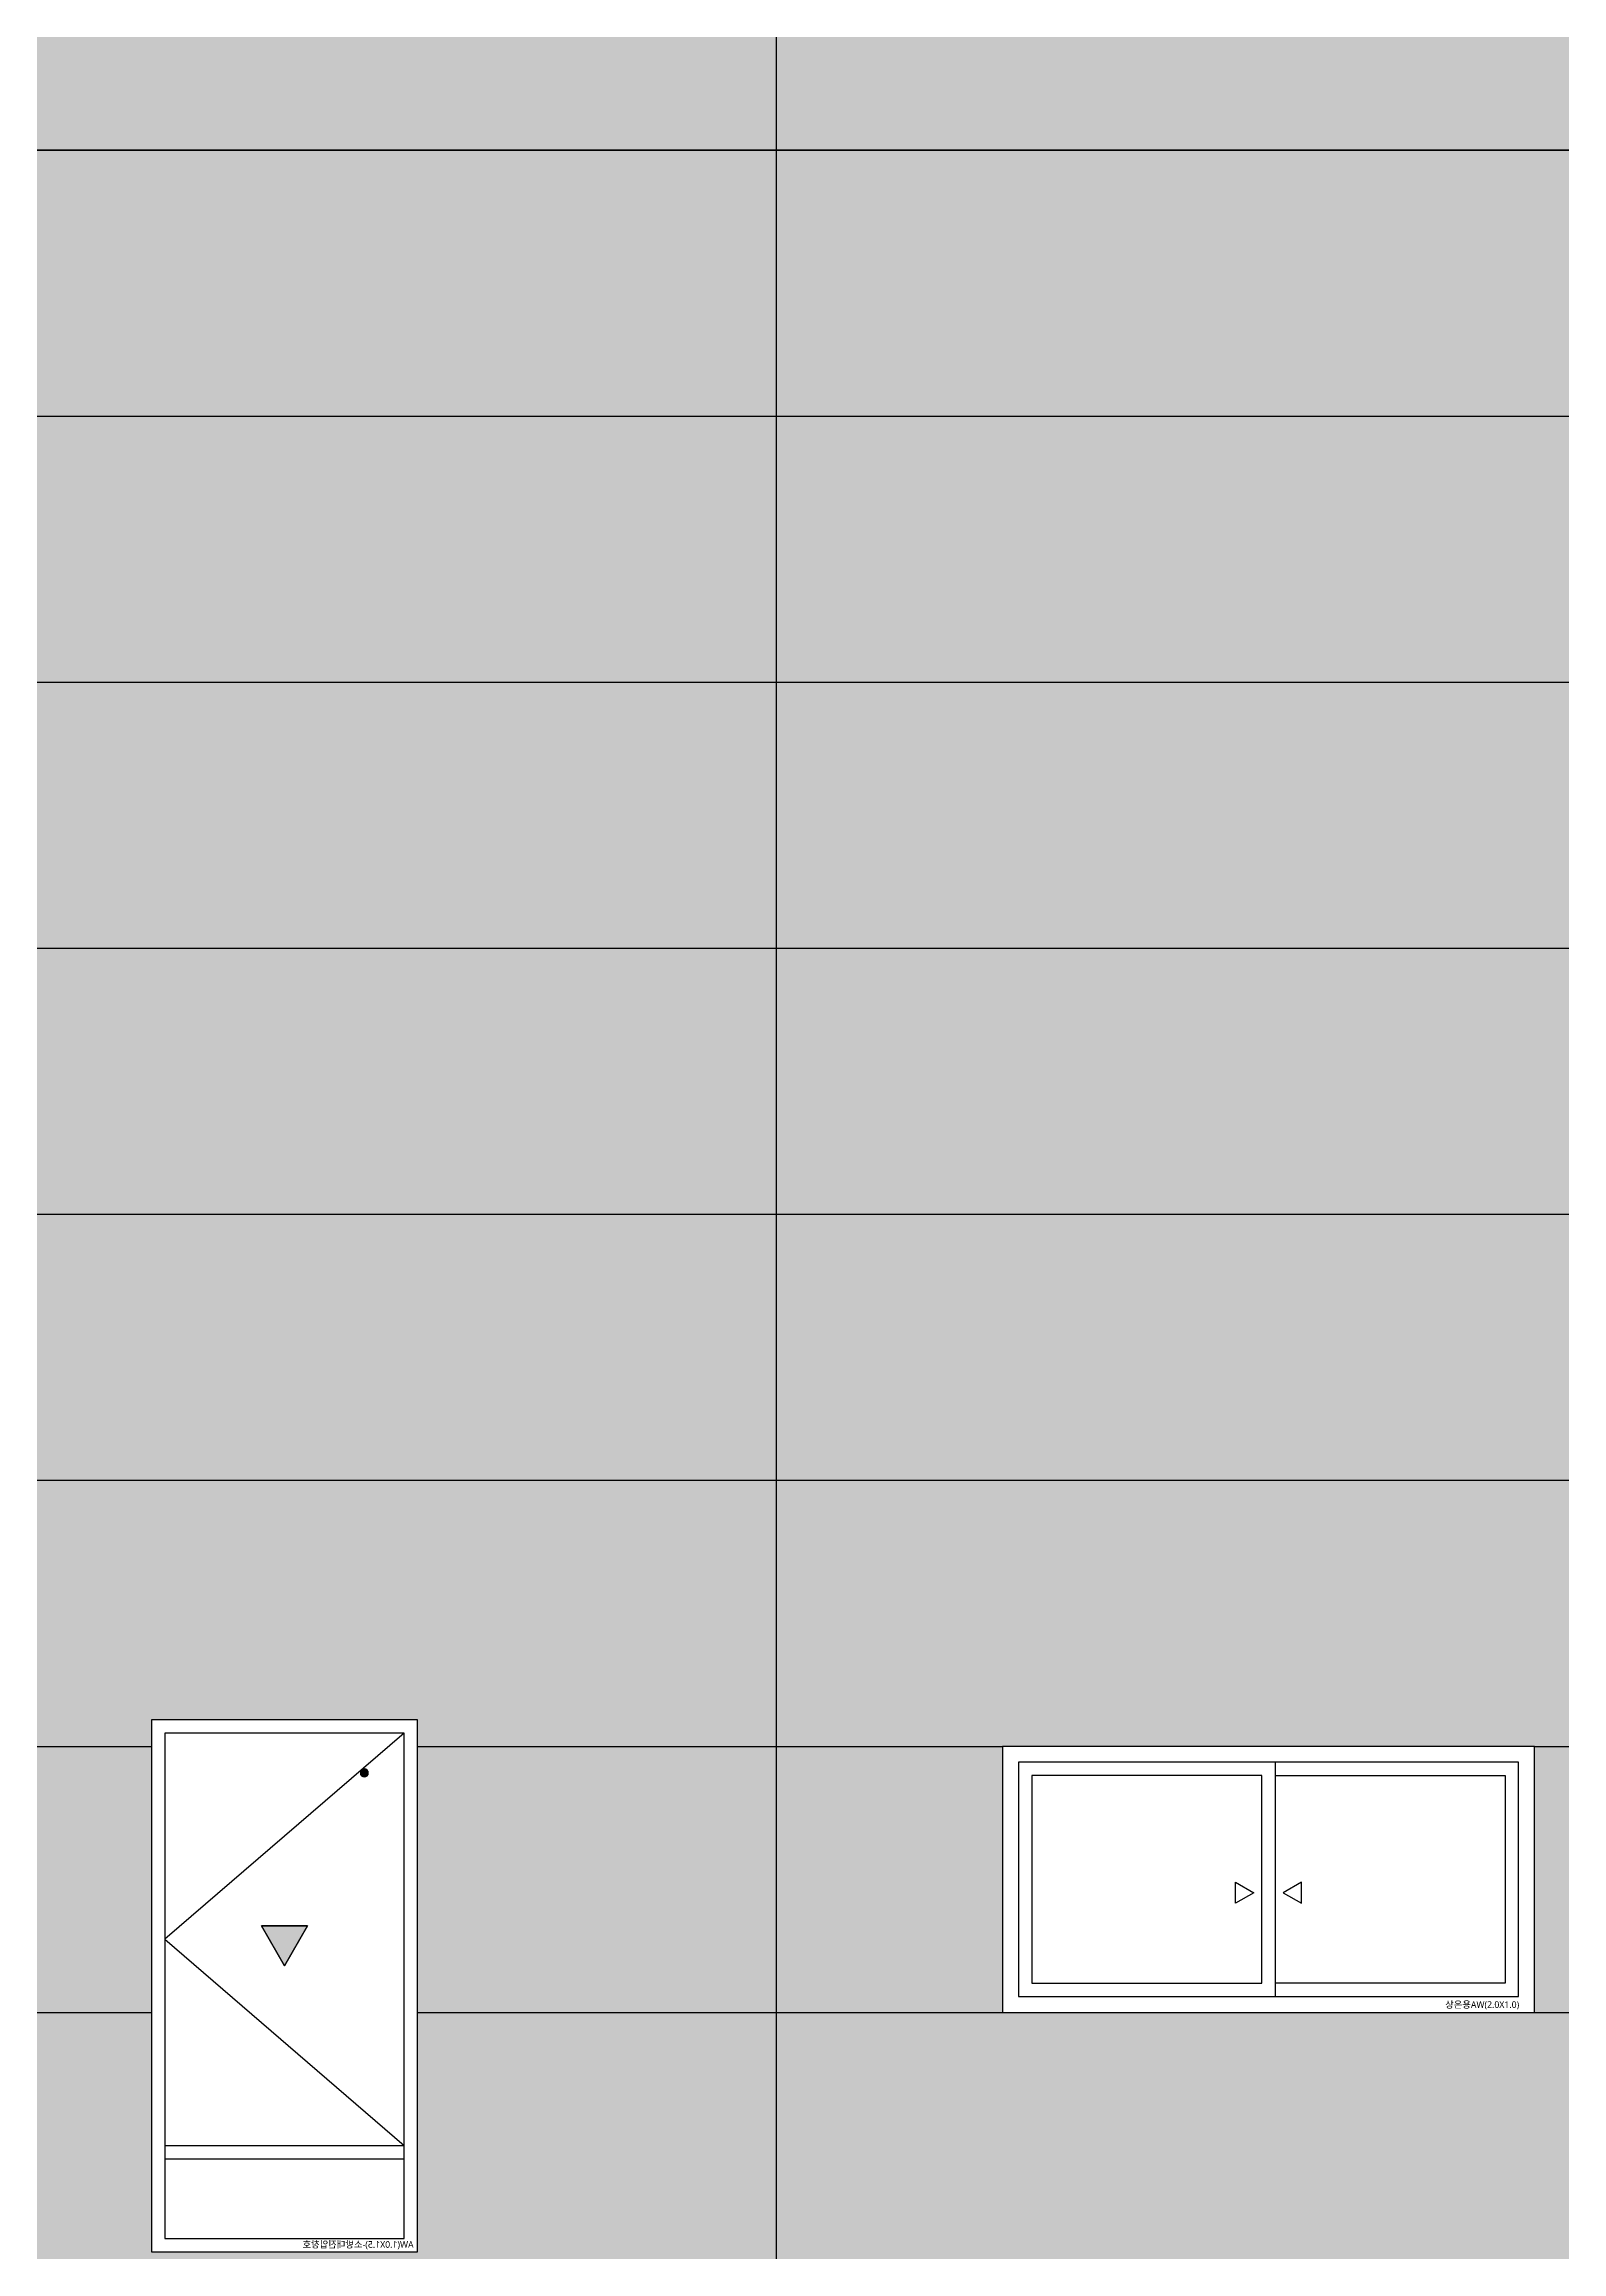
# Model space of a CAD drawing. Header units: millimetres. Extents: x 37653813 to 38677796, y 586285 to 874285.
# Drawn here: x 37900420 to 37906127, y 816642 to 824941 of the extents above; entities that cross this region are included whole.
import ezdxf

# ---------------------------------------------------------------- set-up
doc = ezdxf.new("R2010")
doc.units = ezdxf.units.MM
doc.header["$LTSCALE"] = 1000
doc.header["$MEASUREMENT"] = 0
doc.linetypes.add('-HID', pattern=[2.5, 1.5, -1])
doc.layers.get('0').update_dxf_attribs({"linetype": 'CONTINUOUS'})
doc.layers.get('Defpoints').update_dxf_attribs({"color": 161, "linetype": 'CONTINUOUS'})
for name, color, linetype in [('cen', 1, 'CONTINUOUS'), ('HAT-253', 253, 'CONTINUOUS'), ('HAT-BACK', 252, 'CONTINUOUS'), ('OPEN', 1, '-HID'), ('WID', 4, 'CONTINUOUS'), ('WIN-G', 252, 'CONTINUOUS'), ('먹-흰색 255', 255, 'CONTINUOUS')]:
    doc.layers.add(name, color=color, linetype=linetype)
doc.styles.add('나눔바른고딕', font='NanumBarunGothic.ttf')

# ---------------------------------------------------------------- blocks, each defined once
blk = doc.blocks.new('AW(2.0X1.0)')
at = {"ltscale": 1000}
blk.add_wipeout([(887455.0000000224, -28823.19756454695), (889455.0000000224, -28823.19756454695), (889455.0000000224, -27823.19756454695), (887455.0000000224, -27823.19756454695)], dxfattribs=at).dxf.layer = 'WID'
at = {"layer": 'WID', "ltscale": 1000}
blk.add_line((888480.0000000224, -27883.19756454695), (888480.0000000224, -28763.19756454695), dxfattribs=at)
for points in [[(887455.0000000224, -28823.19756454695), (889455.0000000224, -28823.19756454695), (889455.0000000224, -27823.19756454695), (887455.0000000224, -27823.19756454695)], [(887515.0000000224, -28763.19756454695), (889395.0000000224, -28763.19756454695), (889395.0000000224, -27883.19756454695), (887515.0000000224, -27883.19756454695)]]:
    blk.add_lwpolyline(points, close=True, dxfattribs=at)
at = {"layer": 'WIN-G'}
for points in [[(888430.0000000224, -27933.19756454695), (887565.0000000224, -27933.19756454695), (887565.0000000224, -28713.19756454695), (888430.0000000224, -28713.19756454695)], [(888330.7179677188, -28333.19756454718), (888400.0000000224, -28373.19756454695), (888330.7179677188, -28413.19756454718)], [(888579.2820323259, -28333.19756454718), (888510.0000000224, -28373.19756454695), (888579.2820323259, -28413.19756454718)]]:
    blk.add_lwpolyline(points, close=True, dxfattribs=at)
blk.add_lwpolyline([(888480.0000000224, -27933.19756454695), (889345.0000000224, -27933.19756454695), (889345.0000000224, -28713.19756454695), (888480.0000000224, -28713.19756454695)], dxfattribs=at)
at = {"layer": 'Defpoints', "style": '나눔바른고딕'}
blk.add_text('상온용AW(2.0X1.0)', height=25, dxfattribs=at).set_placement((889119.043007426, -28806.3666967426))
blk = doc.blocks.new('AW_1.0X1.5_(소방)')
at = {"ltscale": 1000}
blk.add_wipeout([(1000, 2000), (-1.3877787807814457e-14, 2000), (-1.3877787807814457e-14, 0), (1000, 0)], dxfattribs=at).dxf.layer = 'WID'
h = blk.add_hatch(color=1)
h.dxf.hatch_style = 1
h.paths.add_polyline_path([(500, 1075), (586.6025403812528, 1225), (413.3974596187472, 1225)])
at = {"layer": 'HAT-BACK', "ltscale": 1000}
h = blk.add_hatch(color=253, dxfattribs=at)
h.dxf.hatch_style = 1
edge = h.paths.add_edge_path()
edge.add_arc((200, 1800), 15, 180, 540, ccw=False)
at = {"color": 1}
blk.add_lwpolyline([(500, 1075), (586.6025403812528, 1225), (413.3974596187472, 1225)], close=True, dxfattribs=at)
at = {"ltscale": 1000}
blk.add_lwpolyline([(500, 1075), (413.3974596187472, 1225), (586.6025403812528, 1225)], close=True, dxfattribs=at)
blk.add_circle((200, 1800), 15, dxfattribs=at)
at = {"layer": 'OPEN', "ltscale": 700}
blk.add_lwpolyline([(50, 1950), (950, 1175), (50, 400)], dxfattribs=at)
at = {"layer": 'WID', "ltscale": 1000}
for p, q in [((950, 400), (50, 400)), ((950, 350), (50, 350))]:
    blk.add_line(p, q, dxfattribs=at)
for points in [[(1000, 0), (0, 0), (0, 2000), (1000, 2000)], [(950, 50), (50, 50), (50, 1950), (950, 1950)]]:
    blk.add_lwpolyline(points, close=True, dxfattribs=at)
at = {"layer": 'Defpoints', "style": '나눔바른고딕'}
blk.add_text('AW(1.0X1.5)-소방대진입창호', height=25, dxfattribs=at).set_placement((14.78779824154554, 15.23136309080297))

msp = doc.modelspace()

# ---------------------------------------------------------------- hatches: boundary and pattern name
at = {"layer": '먹-흰색 255', "ltscale": 0.1}
h = msp.add_hatch(dxfattribs=at)
h.set_pattern_fill('DOTS', color=256, scale=3000)
h.set_pattern_definition([(0, (0, -1.164153218269348e-10), (93.75, 187.5), [0, -187.5])])
h.paths.add_polyline_path([(37803499.04365667, 825442.4699517064), (37969524.04365667, 825442.4699517064), (37969524.04365667, 776642.4699299665), (37803499.04365667, 776642.4699299665)])

# ---------------------------------------------------------------- linework, layer by layer
at = {"layer": 'cen', "ltscale": 0.1}
msp.add_line((37903174.04365668, 749542.469929966), (37903174.04365667, 836435.352671611), dxfattribs=at)
at = {"layer": 'HAT-253', "ltscale": 0.1}
for points in [[(37803499.04365667, 824542.4699299698), (37969524.04365667, 824542.4699299698)], [(37803499.04365667, 823542.4699299698), (37969524.04365667, 823542.4699299698)], [(37803499.04365667, 822542.4699299698), (37969524.04365667, 822542.4699299698)], [(37803499.04365667, 821542.4699299698), (37969524.04365667, 821542.4699299698)], [(37803499.04365667, 820542.4699299698), (37969524.04365667, 820542.4699299698)], [(37803499.04365667, 819542.4699299698), (37969524.04365667, 819542.4699299698)], [(37803499.04365667, 818542.4699299698), (37969524.04365667, 818542.4699299698)], [(37803499.04365667, 817542.4699299698), (37969524.04365667, 817542.4699299698)]]:
    msp.add_lwpolyline(points, dxfattribs=at)
msp.add_lwpolyline([(37803499.04365667, 775542.4699299707), (37969524.04365667, 775542.4699299707), (37969524.04365667, 824542.4699299698), (37803499.04365667, 824542.4699299698)], close=True, dxfattribs=at)

# ---------------------------------------------------------------- next in the draw order: block references
at = {"xscale": -1}
msp.add_blockref('AW_1.0X1.5_(소방)', (37901824.04365667, 816642.46992997), dxfattribs=at)
msp.add_blockref('AW(2.0X1.0)', (37016569.04365665, 846365.6674945153))

doc.saveas('drawing.dxf')
